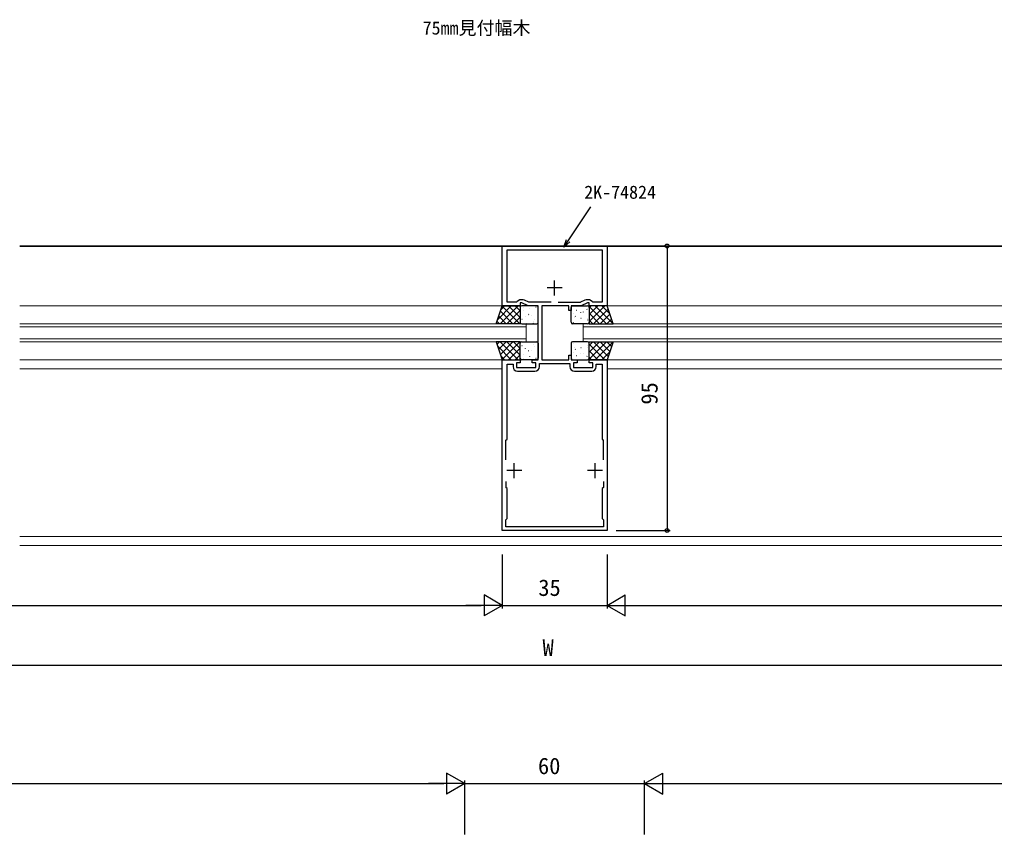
# Model space of a CAD drawing. Units: millimetres, scale not verified. Extents: x -437 to 438, y -681 to 678.
# Drawn here: x -187.8 to 137.6, y -403.5 to -131.4 of the extents above; entities that cross this region are included whole.
import ezdxf
from ezdxf.enums import TextEntityAlignment as Align

# ---------------------------------------------------------------- set-up
doc = ezdxf.new("R2010")
doc.units = ezdxf.units.MM
doc.header["$LTSCALE"] = 4
for name, color, linetype in [('0-1_USER1', 3, 'Continuous'), ('0-2_YKK_11', 7, 'Continuous'), ('0-4_YKK_13', 4, 'Continuous'), ('0-6_YKK_D', 6, 'Continuous')]:
    doc.layers.add(name, color=color, linetype=linetype)
doc.layers.add('0-3_YKK_12', color=2, linetype='Continuous', lineweight=18)
doc.styles.add('ＭＳ ゴシック', font='')
doc.styles.get('ＭＳ ゴシック').set_extended_font_data('MS Gothic')

msp = doc.modelspace()

# ---------------------------------------------------------------- linework, layer by layer
at = {"layer": '0-2_YKK_11'}
for p, q in [((-6.7, -221), (-11.7, -221)), ((-9.2, -223.5), (-9.2, -218.5)), ((-20.861, -225), (-21.727, -225.5)), ((-19.727, -225), (-20.861, -225)), ((-19.304, -225.094), (-19.727, -225)), ((-10.4, -225.8), (-17.789, -225.8)), ((-8, -225.8), (-0.611, -225.8)), ((0.904, -225.094), (-0.611, -225.8)), ((1.327, -225), (0.904, -225.094)), ((2.461, -225), (1.327, -225)), ((3.327, -225.5), (2.461, -225)), ((-21.6, -248.8), (-15.8, -248.8)), ((-2.6, -248.8), (3.2, -248.8)), ((7.1, -278.367), (7.1, -271.9)), ((-22.7, -284.5), (-22.7, -279.5)), ((4.3, -284.5), (4.3, -279.5)), ((-20.2, -282), (-25.2, -282)), ((6.8, -282), (1.8, -282)), ((-25.5, -285.633), (-25.5, -287.6)), ((7.1, -285.633), (7.1, -287.6))]:
    msp.add_line(p, q, dxfattribs=at)
for points in [[(8.3, -245), (8.3, -302), (-26.7, -302), (-26.7, -245), (-20.7, -245), (-20.7, -246), (-21.9, -246), (-21.9, -247.6), (-15.5, -247.6), (-15.5, -246), (-16.7, -246), (-16.7, -245), (-14.7, -245), (-14.7, -227), (-18.055, -227), (-20.2, -226), (-20.7, -226), (-20.7, -227), (-26.7, -227), (-26.7, -207.1), (8.3, -207.1), (8.3, -227), (2.3, -227), (2.3, -226), (1.8, -226), (-0.345, -227), (-3.7, -227), (-3.7, -228.5), (-4.5, -228.5), (-4.5, -227), (-13.5, -227), (-13.5, -245), (-4.5, -245), (-4.5, -243.5), (-3.7, -243.5), (-3.7, -245), (-1.7, -245), (-1.7, -246), (-2.9, -246), (-2.9, -247.6)], [(-21.727, -225.5), (-21.9, -225.8), (-25.1, -225.8), (-25.1, -208.3), (6.7, -208.3), (6.7, -225.8), (3.5, -225.8), (3.327, -225.5)], [(-10.4, -225.8), (-17.789, -225.8), (-19.304, -225.094)], [(-25.5, -278.367), (-25.5, -271.9), (-25.1, -271.5), (-25.1, -246.5), (-23.1, -246.5), (-23.1, -247.3)], [(-14.3, -247.3), (-14.3, -246.2), (-4.1, -246.2), (-4.1, -247.3)], [(-2.9, -247.6), (3.5, -247.6), (3.5, -246), (2.3, -246), (2.3, -245), (8.3, -245)], [(4.7, -247.3), (4.7, -246.5), (6.7, -246.5), (6.7, -271.5), (7.1, -271.9)], [(7.1, -285.633), (7.1, -287.6), (6.7, -288), (6.7, -298), (7.1, -298.4), (7.1, -300.8), (-25.5, -300.8), (-25.5, -298.4), (-25.1, -298), (-25.1, -288), (-25.5, -287.6)]]:
    msp.add_lwpolyline(points, dxfattribs=at)
for centre, start, end in [((-21.6, -247.3), 180.00001, 269.99999), ((-15.8, -247.3), 270.00001, 359.99999), ((-2.6, -247.3), 180.00001, 269.99999), ((3.2, -247.3), 270.00001, 359.99999)]:
    msp.add_arc(centre, 1.5, start, end, dxfattribs=at)
at = {"layer": '0-3_YKK_12'}
for p, q in [((169.3, -207), (-187.7, -207)), ((-187.7, -207.2), (-26.624, -207.2)), ((8.224, -207.2), (169.3, -207.2)), ((-187.7, -227), (-26.7, -227)), ((8.3, -227), (169.3, -227)), ((-187.7, -233), (-18.7, -233)), ((-18.7, -234), (-187.7, -234)), ((-18.7, -239), (-18.7, -233)), ((0.3, -233), (169.3, -233)), ((0.3, -233), (0.3, -239)), ((169.3, -234), (0.3, -234)), ((-187.7, -238), (-18.7, -238)), ((-18.7, -239), (-187.7, -239)), ((0.3, -238), (169.3, -238)), ((169.3, -239), (0.3, -239)), ((-187.7, -245), (-26.7, -245)), ((8.3, -245), (169.3, -245)), ((8.3, -245.2), (8.3, -301.7)), ((-187.7, -248), (-26.7, -248)), ((8.3, -248), (169.3, -248)), ((-187.7, -304), (169.3, -304)), ((-187.7, -307), (169.3, -307))]:
    msp.add_line(p, q, dxfattribs=at)
at = {"layer": '0-4_YKK_13'}
for p, q in [((-28.7, -233), (-26.7, -227)), ((-23.673, -227), (-28.213, -231.54)), ((-21.428, -227), (-27.428, -233)), ((-25.918, -227), (-27.091, -228.172)), ((-20.861, -233), (-26.74, -227.121)), ((-26.7, -227), (-20.7, -227)), ((-20.7, -230.916), (-24.616, -227)), ((-20.7, -228.671), (-22.371, -227)), ((-20.7, -227), (-20.7, -233)), ((-20.7, -227.5), (-20.7, -232.5)), ((-15.2, -227), (-20.2, -227)), ((-19.613, -227.576), (-19.62, -227.583)), ((-15.548, -227.405), (-15.572, -227.449)), ((-15.425, -227.42), (-15.432, -227.427)), ((-14.7, -232.5), (-14.7, -227.5)), ((-3.7, -232.5), (-3.7, -227.5)), ((-3.2, -227), (1.8, -227)), ((0.772, -227), (0.775, -227.005)), ((1.15, -227.109), (1.157, -227.116)), ((2.3, -227.7), (3, -227)), ((2.3, -229.945), (5.245, -227)), ((2.3, -232.19), (7.49, -227)), ((2.3, -227), (2.3, -233)), ((8.3, -227), (2.3, -227)), ((2.3, -227.242), (8.058, -233)), ((2.3, -227.5), (2.3, -232.5)), ((4.303, -227), (10.298, -232.995)), ((6.548, -227), (9.176, -229.628)), ((10.3, -233), (8.3, -227)), ((-25.351, -233), (-27.863, -230.488)), ((-23.106, -233), (-27.301, -228.804)), ((-20.7, -228.517), (-25.183, -233)), ((-20.7, -230.762), (-22.938, -233)), ((-19.629, -228.64), (-19.653, -228.683)), ((-18.895, -230.664), (-18.919, -230.708)), ((-17.835, -229.942), (-17.923, -229.989)), ((-17.891, -229.629), (-17.898, -229.635)), ((-17.438, -227.996), (-17.462, -228.04)), ((-17.005, -230.073), (-17.029, -230.117)), ((-14.814, -229.43), (-14.838, -229.474)), ((-2.847, -229.522), (-2.759, -229.568)), ((-2.555, -230.981), (-2.547, -230.988)), ((-2.305, -230.471), (-2.281, -230.515)), ((-1.873, -228.395), (-1.849, -228.439)), ((-0.572, -229.162), (-0.564, -229.168)), ((0.319, -229.038), (0.343, -229.082)), ((1.529, -228.139), (1.617, -228.186)), ((2.208, -229.629), (2.232, -229.673)), ((2.3, -229.487), (5.813, -233)), ((3.736, -233), (8.659, -228.077)), ((5.981, -233), (9.22, -229.76)), ((-20.7, -233), (-28.7, -233)), ((-27.596, -233), (-28.424, -232.172)), ((-20.686, -231.449), (-20.7, -231.456)), ((-20.2, -233), (-15.2, -233)), ((-20.095, -231.604), (-20.103, -231.61)), ((-18.463, -232.741), (-18.487, -232.785)), ((-16.31, -232.832), (-16.399, -232.879)), ((-16.271, -232.098), (-16.295, -232.142)), ((-15.908, -231.448), (-15.915, -231.455)), ((1.8, -233), (-3.2, -233)), ((-3.039, -232.496), (-3.016, -232.54)), ((-0.416, -231.063), (-0.392, -231.106)), ((-0.387, -232.923), (-0.38, -232.929)), ((1.633, -231.137), (1.64, -231.143)), ((1.776, -231.706), (1.8, -231.749)), ((2.3, -231.732), (3.568, -233)), ((2.3, -233), (10.3, -233)), ((8.226, -233), (9.781, -231.444)), ((-20.7, -239), (-28.7, -239)), ((-28.7, -239), (-26.7, -245)), ((-27.596, -239), (-28.424, -239.828)), ((-23.673, -245), (-28.213, -240.46)), ((-25.351, -239), (-27.863, -241.512)), ((-21.428, -245), (-27.428, -239)), ((-23.106, -239), (-27.301, -243.196)), ((-20.861, -239), (-26.74, -244.879)), ((-20.7, -243.483), (-25.183, -239)), ((-20.7, -241.238), (-22.938, -239)), ((-20.7, -245), (-20.7, -239)), ((-20.7, -244.5), (-20.7, -239.5)), ((-20.686, -240.551), (-20.7, -240.544)), ((-20.2, -239), (-15.2, -239)), ((-20.095, -240.396), (-20.103, -240.39)), ((-18.463, -239.259), (-18.487, -239.215)), ((-16.31, -239.168), (-16.399, -239.121)), ((-16.271, -239.902), (-16.295, -239.858)), ((-15.908, -240.552), (-15.915, -240.545)), ((-14.7, -239.5), (-14.7, -244.5)), ((-3.7, -239.5), (-3.7, -244.5)), ((1.8, -239), (-3.2, -239)), ((-3.039, -239.504), (-3.016, -239.46)), ((-0.387, -239.077), (-0.38, -239.071)), ((1.776, -240.294), (1.8, -240.251)), ((2.3, -240.268), (3.568, -239)), ((2.3, -242.513), (5.813, -239)), ((2.3, -244.758), (8.058, -239)), ((2.3, -239), (10.3, -239)), ((2.3, -245), (2.3, -239)), ((2.3, -244.5), (2.3, -239.5)), ((2.3, -239.81), (7.49, -245)), ((3.736, -239), (8.659, -243.923)), ((4.303, -245), (10.298, -239.005)), ((5.981, -239), (9.22, -242.24)), ((8.226, -239), (9.781, -240.556)), ((10.3, -239), (8.3, -245)), ((-25.918, -245), (-27.091, -243.828)), ((-20.7, -241.084), (-24.616, -245)), ((-20.7, -243.329), (-22.371, -245)), ((-19.629, -243.36), (-19.653, -243.317)), ((-18.895, -241.336), (-18.919, -241.292)), ((-17.835, -242.058), (-17.923, -242.011)), ((-17.891, -242.371), (-17.898, -242.365)), ((-17.438, -244.004), (-17.462, -243.96)), ((-17.005, -241.927), (-17.029, -241.883)), ((-14.814, -242.57), (-14.838, -242.526)), ((-2.847, -242.478), (-2.759, -242.432)), ((-2.555, -241.019), (-2.547, -241.012)), ((-2.305, -241.529), (-2.281, -241.485)), ((-1.873, -243.605), (-1.849, -243.561)), ((-0.572, -242.838), (-0.564, -242.832)), ((-0.416, -240.937), (-0.392, -240.894)), ((0.319, -242.962), (0.343, -242.918)), ((1.529, -243.861), (1.617, -243.814)), ((1.633, -240.863), (1.64, -240.857)), ((2.208, -242.371), (2.232, -242.327)), ((2.3, -242.055), (5.245, -245)), ((6.548, -245), (9.176, -242.372)), ((-26.7, -245), (-20.7, -245)), ((-15.2, -245), (-20.2, -245)), ((-19.613, -244.424), (-19.62, -244.417)), ((-15.548, -244.595), (-15.572, -244.551)), ((-15.425, -244.58), (-15.432, -244.573)), ((-3.2, -245), (1.8, -245)), ((0.772, -245), (0.775, -244.995)), ((1.15, -244.891), (1.157, -244.884)), ((2.3, -244.3), (3, -245)), ((8.3, -245), (2.3, -245))]:
    msp.add_line(p, q, dxfattribs=at)
for centre, start, end in [((-20.2, -227.5), 90, 180), ((-15.2, -227.5), 0, 90), ((-3.2, -227.5), 90, 180), ((1.8, -227.5), 0, 90), ((-20.2, -232.5), 180, 270), ((-15.2, -232.5), 270, 0), ((-3.2, -232.5), 180, 270), ((1.8, -232.5), 270, 0), ((-20.2, -239.5), 90, 180), ((-15.2, -239.5), 0, 90), ((-3.2, -239.5), 90, 180), ((1.8, -239.5), 0, 90), ((-20.2, -244.5), 180, 270), ((-15.2, -244.5), 270, 0), ((-3.2, -244.5), 180, 270), ((1.8, -244.5), 270, 360)]:
    msp.add_arc(centre, 0.5, start, end, dxfattribs=at)
at = {"layer": '0-6_YKK_D'}
for p, q in [((11.3, -207), (29.3, -207)), ((28.3, -207), (28.3, -302)), ((11.3, -302), (29.3, -302)), ((-26.7, -310), (-26.7, -328)), ((-26.7, -310), (-26.7, -328)), ((8.3, -310), (8.3, -328)), ((8.3, -310), (8.3, -328)), ((-26.7, -327), (-32.762, -323.5)), ((-32.762, -323.5), (-32.762, -330.5)), ((8.3, -327), (14.362, -323.5)), ((14.362, -330.5), (14.362, -323.5)), ((-344.7, -327), (-33.7, -327)), ((-26.7, -327), (-38.824, -327)), ((-26.7, -327), (-32.762, -330.5)), ((-26.7, -327), (8.3, -327)), ((8.3, -327), (14.362, -330.5)), ((8.3, -327), (20.424, -327)), ((15.3, -327), (326.3, -327)), ((-344.7, -347), (326.3, -347)), ((-39.2, -386.501), (-45.262, -383.001)), ((-45.262, -383.001), (-45.262, -390.001)), ((20.8, -386.501), (26.862, -383.001)), ((26.862, -390.001), (26.862, -383.001)), ((-344.7, -386.501), (-46.2, -386.501)), ((-39.2, -386.501), (-51.324, -386.501)), ((-39.2, -386.501), (-45.262, -390.001)), ((-39.2, -403.501), (-39.2, -385.501)), ((-39.2, -403.501), (-39.2, -385.501)), ((-39.2, -386.501), (20.8, -386.501)), ((20.8, -403.501), (20.8, -385.501)), ((20.8, -403.501), (20.8, -385.501)), ((20.8, -386.501), (26.862, -390.001)), ((20.8, -386.501), (32.924, -386.501)), ((27.8, -386.501), (326.3, -386.501))]:
    msp.add_line(p, q, dxfattribs=at)
for points in [[(-6.105, -207.367), (-4.695, -205.242), (2.818, -193.932)], [(-4.125, -205.62), (-6.105, -207.367), (-5.264, -204.864)]]:
    msp.add_lwpolyline(points, dxfattribs=at)
for centre in [(28.3, -207), (28.3, -302)]:
    msp.add_circle(centre, 0.637, dxfattribs=at)

# ---------------------------------------------------------------- texts
at = {"layer": '0-1_USER1', "style": 'ＭＳ ゴシック'}
msp.add_text('75㎜見付幅木', height=4.399, dxfattribs=at).set_placement((-53.26, -137.751), align=Align.BOTTOM_LEFT)
at = {"layer": '0-6_YKK_D', "style": 'ＭＳ ゴシック'}
for s, height, p in [('2K-74824', 4.399, (0.674, -192.565)), ('35', 5.499, (-14.655, -325.5)), ('W', 5.499, (-13.248, -345.5)), ('60', 5.499, (-14.761, -385.001))]:
    msp.add_text(s, height=height, dxfattribs=at).set_placement(p, align=Align.BOTTOM_LEFT)
msp.add_text('95', height=5.499, rotation=90, dxfattribs=at).set_placement((26.8, -259.976), align=Align.BOTTOM_LEFT)

doc.saveas('drawing.dxf')
